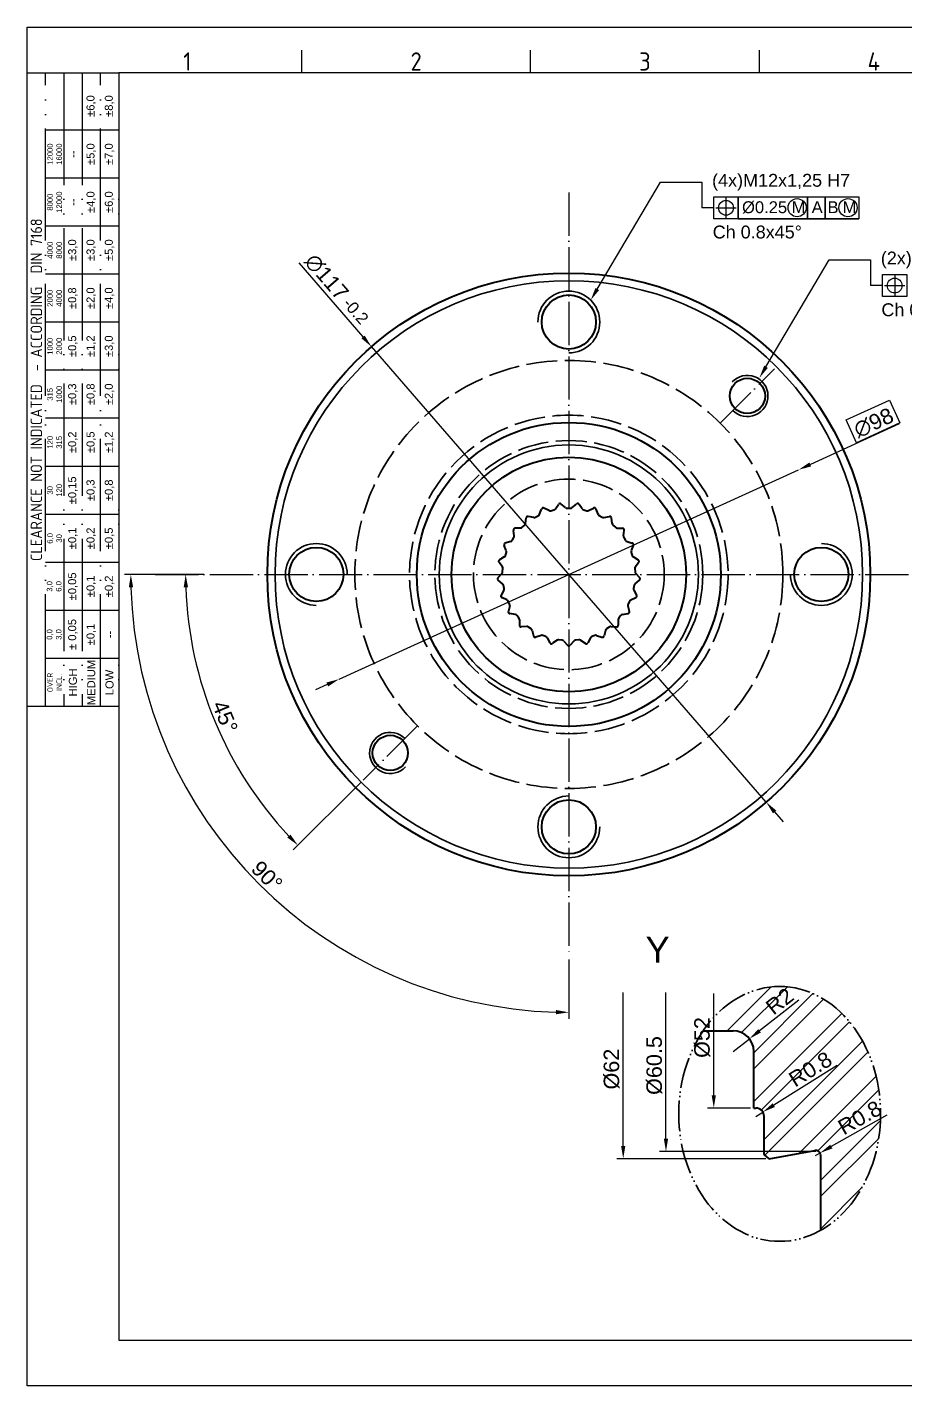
# Model space of a CAD drawing. Header units: millimetres. Extents: x 2626 to 2999, y 1108 to 1371.
# Drawn here: x 2625.9 to 2796.4, y 1107.7 to 1371.4 of the extents above; entities that cross this region are included whole.
import ezdxf
from ezdxf import colors
from ezdxf.entities.mleader import LeaderData, LeaderLine
from ezdxf.enums import TextEntityAlignment as Align
from ezdxf.math import Vec2, Vec3

# ---------------------------------------------------------------- set-up
doc = ezdxf.new("R2010")
doc.units = ezdxf.units.MM
for name, pattern in [('ACAD_ISO02W100', [15, 12, -3]), ('ACAD_ISO04W100', [30, 24, -3, 0, -3]), ('ACAD_ISO05W100', [33, 24, -3, 0, -3, 0, -3])]:
    doc.linetypes.add(name, pattern=pattern)
for name, color, linetype, lineweight in [('AM_0', 7, 'Continuous', 40), ('AM_4', 1, 'ACAD_ISO04W100', 25), ('AM_5', 3, 'Continuous', 25), ('AM_7', 4, 'Continuous', 35), ('AM_8', 40, 'ACAD_ISO02W100', 35), ('AM_BOR', 2, 'ACAD_ISO05W100', 35)]:
    doc.layers.add(name, color=color, linetype=linetype, lineweight=lineweight)
doc.styles.add('ACISOTS', font='isocp.shx', dxfattribs={"height": 1})
doc.styles.get("Standard").update_dxf_attribs({"font": 'arial.ttf'})
doc.dimstyles.new('ISO-25', dxfattribs={"dimtxt": 3, "dimasz": 2.5, "dimexe": 1.25, "dimexo": 0.625, "dimtad": 1, "dimtxsty": 'Standard', "dimcen": 2.5, "dimadec": 0, "dimazin": 0, "dimtfac": 1, "dimtmove": 0, "dimatfit": 3, "dimfxl": 1, "dimarcsym": 0})

# ---------------------------------------------------------------- blocks, each defined once
blk = doc.blocks.new('A3 ZTL')
for p, q in [((19.57, 280.82), (19.57, 9.78)), ((401.17, 280.82), (19.57, 280.82)), ((19.57, 9.78), (401.17, 9.78))]:
    blk.add_line(p, q)
at = {"layer": 'AM_BOR', "color": 135, "linetype": 'Continuous', "lineweight": 25}
for p, q in [((0, 0), (0, 290.61)), ((0, 290.61), (410.96, 290.61)), ((410.96, 0), (0, 0))]:
    blk.add_line(p, q, dxfattribs=at)
at = {"layer": 'AM_BOR', "color": 135, "lineweight": 25}
for p, q in [((58.71, 280.82), (58.71, 285.71)), ((107.63, 280.82), (107.63, 285.71)), ((156.56, 280.82), (156.56, 285.71)), ((3.91, 145.3), (3.91, 280.82)), ((7.83, 280.82), (7.83, 145.3)), ((11.74, 280.82), (11.74, 145.3)), ((15.66, 145.3), (15.66, 280.82)), ((19.57, 268.59), (3.91, 268.59)), ((19.57, 258.32), (3.91, 258.32)), ((19.57, 248.04), (3.91, 248.04)), ((19.57, 237.77), (3.91, 237.77)), ((19.57, 227.5), (3.91, 227.5)), ((19.57, 217.22), (3.91, 217.22)), ((19.57, 206.95), (3.91, 206.95)), ((19.57, 196.67), (3.91, 196.67)), ((19.57, 186.4), (3.91, 186.4)), ((19.57, 176.13), (3.91, 176.13)), ((19.57, 165.85), (3.91, 165.85)), ((19.57, 155.58), (3.91, 155.58))]:
    blk.add_line(p, q, dxfattribs=at)
blk.add_lwpolyline([(19.57, 145.3), (0, 145.3), (0, 280.82), (19.57, 280.82)], close=True, dxfattribs=at)
at = {"layer": 'AM_BOR', "color": 135, "lineweight": 25, "style": 'ACISOTS'}
for s, p in [('1', (34.25, 283.27)), ('2', (83.17, 283.27)), ('3', (132.09, 283.27)), ('4', (181.02, 283.27))]:
    blk.add_text(s, height=3.91, dxfattribs=at).set_placement(p, align=Align.MIDDLE)
at = {"layer": 'AM_BOR', "color": 135, "lineweight": 25, "attachment_point": 5, "rotation": 90}
for s, insert, char_height, width in [('±6,0', (13.7, 273.73), 1.712, 10.274), ('±8,0', (17.61, 273.73), 1.712, 10.274), ('12000\\P16000', (5.87, 263.45), 1.174, 10.274), ('±5,0', (13.7, 263.45), 1.712, 10.274), ('±7,0', (17.61, 263.45), 1.712, 10.274), ('--', (9.78, 263.45), 1.712, 10.274), ('8000\\P12000', (5.87, 253.18), 1.174, 10.274), ('--', (9.78, 253.18), 1.712, 10.274), ('±4,0', (13.7, 253.18), 1.712, 10.274), ('±6,0', (17.61, 253.18), 1.712, 10.274), ('{\\Fisocp.shx|c0;CLEARANCE NOT INDICATED  - ACCORDING  DIN 7168}', (1.96, 213.06), 2.4462, 135.5186), ('4000\\P8000', (5.87, 242.91), 1.174, 10.274), ('±3,0', (9.78, 242.91), 1.712, 10.274), ('±3,0', (13.7, 242.91), 1.712, 10.274), ('±5,0', (17.61, 242.91), 1.712, 10.274), ('2000\\P4000', (5.87, 232.63), 1.174, 10.274), ('±0,8', (9.78, 232.63), 1.712, 10.274), ('±2,0', (13.7, 232.63), 1.712, 10.274), ('±4,0', (17.61, 232.63), 1.712, 10.274), ('1000\\P2000', (5.87, 222.36), 1.174, 10.274), ('±0,5', (9.78, 222.36), 1.712, 10.274), ('±1,2', (13.7, 222.36), 1.712, 10.274), ('±3,0', (17.61, 222.36), 1.712, 10.274), ('315\\P1000', (5.87, 212.08), 1.174, 10.274), ('±0,3', (9.78, 212.08), 1.712, 10.274), ('±0,8', (13.7, 212.08), 1.712, 10.274), ('±2,0', (17.61, 212.08), 1.712, 10.274), ('±0,2', (9.78, 201.81), 1.712, 10.274), ('±0,5', (13.7, 201.81), 1.712, 10.274), ('±1,2', (17.61, 201.81), 1.712, 10.274), ('120\\P315', (5.87, 201.81), 1.174, 10.274), ('30\\P120', (5.87, 191.54), 1.174, 10.274), ('±0,15', (9.78, 191.54), 1.712, 10.274), ('±0,3', (13.7, 191.54), 1.712, 10.274), ('±0,8', (17.61, 191.54), 1.712, 10.274), ('±0,1', (9.78, 181.26), 1.712, 10.274), ('±0,2', (13.7, 181.26), 1.712, 10.274), ('±0,5', (17.61, 181.26), 1.712, 10.274), ('6,0\\P30', (5.87, 181.26), 1.174, 10.274), ('3,0\\P6,0', (5.87, 170.99), 1.174, 10.274), ('±0,05', (9.78, 170.99), 1.712, 10.274), ('±0,1', (13.7, 170.99), 1.712, 10.274), ('±0,2', (17.61, 170.99), 1.712, 10.274), ('± 0,05', (9.78, 160.71), 1.712, 10.274), ('\\pt4.69206;±0,1', (13.7, 160.71), 1.7123, 10.274), ('0,0\\P3,0', (5.87, 160.71), 1.174, 10.274), ('--', (17.61, 160.71), 1.712, 10.274), ('MEDIUM', (13.7, 150.44), 1.712, 10.274), ('{\\Fisocp.shx|c0;OVER\\PINCL.}', (5.87, 150.44), 1.1742, 10.274), ('HIGH', (9.78, 150.44), 1.712, 10.274), ('LOW', (17.61, 150.44), 1.712, 10.274)]:
    blk.add_mtext(s, dxfattribs=dict(at, insert=insert, char_height=char_height, width=width))
blk = doc.blocks.new('*D45')
at = {"layer": 'AM_5', "color": 0, "lineweight": -2}
for p, q in [((2678.64, 1325.64), (2691.06, 1311.29)), ((2769.31, 1220.97), (2692.7, 1309.4)), ((2770.94, 1219.08), (2772.58, 1217.19))]:
    blk.add_line(p, q, dxfattribs=at)
at = {"layer": 'AM_5', "color": 0}
for points in [[(2691.38, 1311.56), (2690.75, 1311.02), (2692.7, 1309.4)], [(2771.26, 1219.35), (2770.63, 1218.8), (2769.31, 1220.97)]]:
    blk.add_solid(points, dxfattribs=at)
at = {"layer": 'Defpoints', "color": 0}
for p in [(2692.7, 1309.4), (2769.31, 1220.97)]:
    blk.add_point(p, dxfattribs=at)
at = {"layer": 'AM_5', "color": 0, "insert": (2683.98, 1322.89), "char_height": 3, "attachment_point": 5, "rotation": 310.9002}
blk.add_mtext('∅117', dxfattribs=at)
blk = doc.blocks.new('*D46')
at = {"layer": 'AM_5', "color": 0, "lineweight": -2}
for p, q in [((2795.1, 1294.39), (2777.87, 1286.54)), ((2686.42, 1244.86), (2775.59, 1285.5)), ((2684.14, 1243.83), (2681.87, 1242.79))]:
    blk.add_line(p, q, dxfattribs=at)
at = {"layer": 'AM_5', "color": 0}
for points in [[(2777.69, 1286.92), (2778.04, 1286.16), (2775.59, 1285.5)], [(2683.97, 1244.21), (2684.31, 1243.45), (2686.42, 1244.86)]]:
    blk.add_solid(points, dxfattribs=at)
at = {"layer": 'Defpoints', "color": 0}
for p in [(2775.59, 1285.5), (2686.42, 1244.86)]:
    blk.add_point(p, dxfattribs=at)
at = {"layer": 'AM_5', "color": 0, "insert": (2790.16, 1294.61), "char_height": 3, "attachment_point": 5, "rotation": 24.5004}
blk.add_mtext('∅98', dxfattribs=at)
blk = doc.blocks.new('*D67')
at = {"layer": 'AM_5', "color": 0, "lineweight": -2}
for p, q in [((2775.61, 1182.54), (2768.02, 1176.6)), ((2762.89, 1172.59), (2766.05, 1175.06))]:
    blk.add_line(p, q, dxfattribs=at)
at = {"layer": 'AM_5', "color": 0}
blk.add_solid([(2767.76, 1176.93), (2768.27, 1176.27), (2766.05, 1175.06)], dxfattribs=at)
at = {"layer": 'Defpoints', "color": 0}
for p in [(2766.05, 1175.06), (2762.89, 1172.59)]:
    blk.add_point(p, dxfattribs=at)
at = {"layer": 'AM_5', "color": 0, "insert": (2771.91, 1182.35), "char_height": 3, "attachment_point": 5, "rotation": 38.0171}
blk.add_mtext('R2', dxfattribs=at)
blk = doc.blocks.new('*D68')
at = {"layer": 'AM_5', "color": 0, "lineweight": -2}
for p, q in [((2783.09, 1169.84), (2770.77, 1162.16)), ((2767.29, 1159.99), (2768.65, 1160.84))]:
    blk.add_line(p, q, dxfattribs=at)
at = {"layer": 'AM_5', "color": 0}
blk.add_solid([(2770.55, 1162.52), (2770.99, 1161.81), (2768.65, 1160.84)], dxfattribs=at)
at = {"layer": 'Defpoints', "color": 0}
for p in [(2768.65, 1160.84), (2767.29, 1159.99)]:
    blk.add_point(p, dxfattribs=at)
at = {"layer": 'AM_5', "color": 0, "insert": (2777.88, 1169.14), "char_height": 3, "attachment_point": 5, "rotation": 31.9539}
blk.add_mtext('R0.8', dxfattribs=at)
blk = doc.blocks.new('*D69')
at = {"layer": 'AM_5', "color": 0, "lineweight": -2}
for p, q in [((2792.7, 1160.23), (2781.94, 1154.12)), ((2778.89, 1152.4), (2779.76, 1152.89))]:
    blk.add_line(p, q, dxfattribs=at)
at = {"layer": 'AM_5', "color": 0}
blk.add_solid([(2781.73, 1154.49), (2782.14, 1153.76), (2779.76, 1152.89)], dxfattribs=at)
at = {"layer": 'Defpoints', "color": 0}
for p in [(2779.76, 1152.89), (2778.89, 1152.4)]:
    blk.add_point(p, dxfattribs=at)
at = {"layer": 'AM_5', "color": 0, "insert": (2787.47, 1159.74), "char_height": 3, "attachment_point": 5, "rotation": 29.5794}
blk.add_mtext('R0.8', dxfattribs=at)
blk = doc.blocks.new('*D77')
at = {"layer": 'AM_5', "color": 0, "lineweight": -2}
blk.add_line((2690.64, 1224.82), (2677.54, 1211.72), dxfattribs=at)
blk.add_arc((2731, 1265.18), 74.36, 181.9265, 223.0735, dxfattribs=at)
at = {"layer": 'AM_5', "color": 0}
for points in [[(2656.27, 1262.68), (2657.11, 1262.69), (2656.65, 1265.18)], [(2676.99, 1214.69), (2676.39, 1214.11), (2678.43, 1212.61)]]:
    blk.add_solid(points, dxfattribs=at)
at = {"layer": 'Defpoints', "color": 0}
for p in [(2650.73, 1265.18), (2926.86, 1265.18), (2659.18, 1245.94), (2701.63, 1235.81), (2691.08, 1225.26)]:
    blk.add_point(p, dxfattribs=at)
at = {"layer": 'AM_5', "color": 0, "insert": (2664.29, 1237.55), "char_height": 3, "attachment_point": 5, "rotation": 292.5}
blk.add_mtext('45°', dxfattribs=at)
blk = doc.blocks.new('*D78')
at = {"layer": 'AM_5', "color": 0, "lineweight": -2}
for p, q in [((2660.15, 1265.18), (2644.76, 1265.18)), ((2731, 1190.42), (2731, 1178.94))]:
    blk.add_line(p, q, dxfattribs=at)
blk.add_arc((2731, 1265.18), 85, 181.6853, 268.3147, dxfattribs=at)
at = {"layer": 'AM_5', "color": 0}
for points in [[(2645.63, 1262.68), (2646.46, 1262.69), (2646.01, 1265.18)], [(2728.51, 1180.64), (2728.5, 1179.81), (2731, 1180.19)]]:
    blk.add_solid(points, dxfattribs=at)
at = {"layer": 'Defpoints', "color": 0}
for p in [(2731, 1339.32), (2660.77, 1265.18), (2936.91, 1265.18), (2657.39, 1222.69), (2731, 1191.05)]:
    blk.add_point(p, dxfattribs=at)
at = {"layer": 'AM_5', "color": 0, "insert": (2672.43, 1206.61), "char_height": 3, "attachment_point": 5, "rotation": 315}
blk.add_mtext('90°', dxfattribs=at)

msp = doc.modelspace()

# ---------------------------------------------------------------- hatches: boundary and pattern name
at = {"layer": 'AM_7'}
h = msp.add_hatch(dxfattribs=at)
h.set_pattern_fill('ANSI32', color=256, scale=0.7, style=0)
h.set_pattern_definition([(45, (-3769.018, -1176.981), (-4.7146345, 4.7146345), []), (45, (-3765.875, -1176.981), (-4.7146345, 4.7146345), [])])
edge = h.paths.add_edge_path()
edge.add_ellipse((2771.919, 1160.471), major_axis=(0, 24.735), ratio=0.7916987, start_angle=204.03213, end_angle=409.32152)
edge.add_line((2757.068, 1176.594), (2762.894, 1176.594))
edge.add_arc((2762.894, 1172.594), 4, 0, 90, ccw=False)
edge.add_line((2766.894, 1172.594), (2766.894, 1161.594))
edge.add_line((2766.894, 1161.594), (2767.294, 1161.594))
edge.add_arc((2767.294, 1159.994), 1.6, 0, 90, ccw=False)
edge.add_line((2768.894, 1159.994), (2768.894, 1152.594))
edge.add_line((2768.894, 1152.594), (2769.878, 1151.773))
edge.add_line((2769.878, 1151.773), (2778.715, 1153.379))
edge.add_arc((2778.894, 1152.396), 1, 0, 100.30485, ccw=False)
edge.add_line((2779.894, 1152.396), (2779.894, 1137.88))

# ---------------------------------------------------------------- linework, layer by layer
at = {"layer": 'AM_0'}
for p, q in [((2724.196, 1276.24), (2723.135, 1276.45)), ((2724.535, 1276.292), (2725.092, 1276.598)), ((2725.317, 1276.856), (2725.708, 1277.864)), ((2727.16, 1277.585), (2726.184, 1278.053)), ((2727.5, 1277.552), (2728.116, 1277.71)), ((2728.398, 1277.903), (2729.027, 1278.783)), ((2730.364, 1278.152), (2729.536, 1278.847)), ((2730.686, 1278.034), (2731.322, 1278.034)), ((2731.643, 1278.152), (2732.471, 1278.847)), ((2733.609, 1277.903), (2732.98, 1278.783)), ((2733.892, 1277.71), (2734.507, 1277.552)), ((2734.848, 1277.585), (2735.823, 1278.053)), ((2736.69, 1276.856), (2736.3, 1277.864)), ((2736.916, 1276.598), (2737.473, 1276.292)), ((2737.811, 1276.24), (2738.872, 1276.45)), ((2721.661, 1274.199), (2720.581, 1274.14)), ((2721.976, 1274.334), (2722.439, 1274.769)), ((2722.593, 1275.075), (2722.721, 1276.149)), ((2739.414, 1275.075), (2739.287, 1276.149)), ((2739.568, 1274.769), (2740.032, 1274.334)), ((2740.346, 1274.199), (2741.426, 1274.14)), ((2719.713, 1271.593), (2718.681, 1271.266)), ((2719.984, 1271.801), (2720.324, 1272.338)), ((2720.398, 1272.672), (2720.254, 1273.745)), ((2741.61, 1272.672), (2741.753, 1273.745)), ((2741.683, 1272.338), (2742.024, 1271.801)), ((2742.295, 1271.593), (2743.326, 1271.266)), ((2718.474, 1268.583), (2717.556, 1268.011)), ((2718.869, 1269.8), (2718.463, 1270.802)), ((2718.684, 1268.853), (2718.881, 1269.458)), ((2743.127, 1269.458), (2743.323, 1268.853)), ((2743.139, 1269.8), (2743.544, 1270.802)), ((2743.534, 1268.583), (2744.451, 1268.011)), ((2718.102, 1266.637), (2717.46, 1267.507)), ((2718.159, 1265.674), (2718.199, 1266.309)), ((2743.808, 1266.309), (2743.848, 1265.674)), ((2743.905, 1266.637), (2744.547, 1267.507)), ((2718.022, 1265.36), (2717.276, 1264.578)), ((2718.146, 1263.383), (2717.308, 1264.066)), ((2743.861, 1263.383), (2744.7, 1264.066)), ((2743.985, 1265.36), (2744.732, 1264.578)), ((2718.386, 1262.126), (2717.858, 1261.183)), ((2718.998, 1260.242), (2718.016, 1260.695)), ((2718.441, 1262.464), (2718.322, 1263.089)), ((2743.009, 1260.242), (2743.991, 1260.695)), ((2743.686, 1263.089), (2743.567, 1262.464)), ((2743.621, 1262.126), (2744.15, 1261.183)), ((2719.512, 1259.426), (2719.241, 1260.001)), ((2719.543, 1259.085), (2719.266, 1258.039)), ((2742.464, 1259.085), (2742.741, 1258.039)), ((2742.766, 1260.001), (2742.495, 1259.426)), ((2720.605, 1257.412), (2719.541, 1257.606)), ((2721.305, 1256.749), (2720.9, 1257.238)), ((2721.42, 1256.426), (2721.412, 1255.345)), ((2740.587, 1256.426), (2740.596, 1255.345)), ((2741.107, 1257.238), (2740.702, 1256.749)), ((2741.403, 1257.412), (2742.467, 1257.606)), ((2722.864, 1255.07), (2721.786, 1254.994)), ((2723.708, 1254.602), (2723.194, 1254.975)), ((2723.899, 1254.318), (2724.16, 1253.268)), ((2725.636, 1253.363), (2724.609, 1253.021)), ((2726.569, 1253.12), (2725.978, 1253.354)), ((2726.825, 1252.892), (2727.339, 1251.941)), ((2735.183, 1252.892), (2734.669, 1251.941)), ((2736.03, 1253.354), (2735.439, 1253.12)), ((2736.372, 1253.363), (2737.398, 1253.021)), ((2738.108, 1254.318), (2737.847, 1253.268)), ((2738.814, 1254.975), (2738.3, 1254.602)), ((2739.143, 1255.07), (2740.222, 1254.994)), ((2728.744, 1252.4), (2727.835, 1251.813)), ((2729.709, 1252.396), (2729.078, 1252.476)), ((2730.013, 1252.239), (2730.747, 1251.445)), ((2731.995, 1252.239), (2731.26, 1251.445)), ((2732.93, 1252.476), (2732.299, 1252.396)), ((2733.263, 1252.4), (2734.172, 1251.813)), ((2757.068, 1176.594), (2762.894, 1176.594)), ((2766.894, 1161.594), (2766.894, 1172.594)), ((2766.894, 1161.594), (2767.294, 1161.594)), ((2768.894, 1152.594), (2768.894, 1159.994)), ((2769.878, 1151.773), (2768.894, 1152.594)), ((2769.878, 1151.773), (2778.715, 1153.379)), ((2779.894, 1137.88), (2779.894, 1152.396))]:
    msp.add_line(p, q, dxfattribs=at)
for radius in [58.498, 29.5, 22.777]:
    msp.add_circle((2731.004, 1265.184), radius, dxfattribs=at)
at = {"layer": 'AM_0', "color": 1}
for centre, radius in [((2731.004, 1314.184), 5.25), ((2765.652, 1299.833), 3.425), ((2682.004, 1265.184), 5.25), ((2780.004, 1265.184), 5.25), ((2696.355, 1230.536), 3.425), ((2731.004, 1216.184), 5.25)]:
    msp.add_circle(centre, radius, dxfattribs=at)
at = {"layer": 'AM_0'}
for centre, radius, start, end in [((2722.996, 1276.206), 0.25, 99.70554, 152.29446), ((2723.038, 1275.96), 0.5, 78.76974, 99.70554), ((2724.851, 1277.036), 0.5, 298.8, 338.83026), ((2726.174, 1277.684), 0.5, 137.89446, 158.83026), ((2725.989, 1277.851), 0.25, 85.30554, 137.89446), ((2725.968, 1277.602), 0.5, 64.36974, 85.30554), ((2727.376, 1278.036), 0.5, 244.36974, 284.4), ((2727.992, 1278.194), 0.5, 284.4, 324.43026), ((2729.434, 1278.492), 0.5, 123.49446, 144.43026), ((2729.296, 1278.701), 0.25, 70.90554, 123.49446), ((2729.214, 1278.464), 0.5, 49.96974, 70.90554), ((2730.686, 1278.534), 0.5, 229.96974, 270), ((2731.322, 1278.534), 0.5, 270, 310.03026), ((2732.793, 1278.464), 0.5, 109.09446, 130.03026), ((2732.711, 1278.701), 0.25, 56.50554, 109.09446), ((2732.573, 1278.492), 0.5, 35.56974, 56.50554), ((2734.016, 1278.194), 0.5, 215.56974, 255.6), ((2734.632, 1278.036), 0.5, 255.6, 295.63026), ((2736.039, 1277.602), 0.5, 94.69446, 115.63026), ((2736.019, 1277.851), 0.25, 42.10554, 94.69446), ((2735.833, 1277.684), 0.5, 21.16974, 42.10554), ((2737.157, 1277.036), 0.5, 201.16974, 241.2), ((2738.969, 1275.96), 0.5, 80.29446, 101.23026), ((2739.012, 1276.206), 0.25, 27.70554, 80.29446), ((2720.75, 1273.811), 0.5, 166.69446, 187.63026), ((2720.507, 1273.868), 0.25, 114.10554, 166.69446), ((2720.609, 1273.64), 0.5, 93.16974, 114.10554), ((2721.633, 1274.699), 0.5, 273.16974, 313.2), ((2722.097, 1275.134), 0.5, 313.2, 353.23026), ((2723.217, 1276.09), 0.5, 152.29446, 173.23026), ((2724.294, 1276.73), 0.5, 258.76974, 298.8), ((2737.714, 1276.73), 0.5, 241.2, 281.23026), ((2738.79, 1276.09), 0.5, 6.76974, 27.70554), ((2739.911, 1275.134), 0.5, 186.76974, 226.8), ((2740.374, 1274.699), 0.5, 226.8, 266.83026), ((2741.399, 1273.64), 0.5, 65.89446, 86.83026), ((2741.501, 1273.868), 0.25, 13.30554, 65.89446), ((2741.258, 1273.811), 0.5, 352.36974, 13.30554), ((2718.677, 1270.985), 0.25, 128.50554, 181.09446), ((2718.832, 1270.789), 0.5, 107.56974, 128.50554), ((2719.562, 1272.069), 0.5, 287.56974, 327.6), ((2719.902, 1272.606), 0.5, 327.6, 7.63026), ((2742.105, 1272.606), 0.5, 172.36974, 212.4), ((2742.446, 1272.069), 0.5, 212.4, 252.43026), ((2743.175, 1270.789), 0.5, 51.49446, 72.43026), ((2743.331, 1270.985), 0.25, 358.90554, 51.49446), ((2718.927, 1270.99), 0.5, 181.09446, 202.03026), ((2718.209, 1269.007), 0.5, 301.96974, 342), ((2718.405, 1269.612), 0.5, 342, 22.03026), ((2743.602, 1269.612), 0.5, 157.96974, 198), ((2743.799, 1269.007), 0.5, 198, 238.03026), ((2743.081, 1270.99), 0.5, 337.96974, 358.90554), ((2717.621, 1267.737), 0.25, 142.90554, 195.49446), ((2717.862, 1267.804), 0.5, 195.49446, 216.43026), ((2717.821, 1267.586), 0.5, 121.96974, 142.90554), ((2717.7, 1266.34), 0.5, 356.4, 36.43026), ((2744.307, 1266.34), 0.5, 143.56974, 183.6), ((2744.187, 1267.586), 0.5, 37.09446, 58.03026), ((2744.145, 1267.804), 0.5, 323.56974, 344.50554), ((2744.386, 1267.737), 0.25, 344.50554, 37.09446), ((2717.407, 1264.329), 0.25, 157.30554, 209.89446), ((2717.638, 1264.233), 0.5, 136.36974, 157.30554), ((2717.624, 1264.454), 0.5, 209.89446, 230.83026), ((2717.66, 1265.705), 0.5, 316.36974, 356.4), ((2717.831, 1262.995), 0.5, 10.8, 50.83026), ((2744.177, 1262.995), 0.5, 129.16974, 169.2), ((2744.347, 1265.705), 0.5, 183.6, 223.63026), ((2744.384, 1264.454), 0.5, 309.16974, 330.10554), ((2744.37, 1264.233), 0.5, 22.69446, 43.63026), ((2744.601, 1264.329), 0.25, 330.10554, 22.69446), ((2718.047, 1260.974), 0.25, 171.70554, 224.29446), ((2718.294, 1260.938), 0.5, 150.76974, 171.70554), ((2718.226, 1261.149), 0.5, 224.29446, 245.23026), ((2717.95, 1262.371), 0.5, 330.76974, 10.8), ((2744.058, 1262.371), 0.5, 169.2, 209.23026), ((2743.782, 1261.149), 0.5, 294.76974, 315.70554), ((2743.961, 1260.974), 0.25, 315.70554, 8.29446), ((2743.713, 1260.938), 0.5, 8.29446, 29.23026), ((2718.789, 1259.788), 0.5, 25.2, 65.23026), ((2719.749, 1257.911), 0.5, 165.16974, 186.10554), ((2719.06, 1259.213), 0.5, 345.16974, 25.2), ((2742.948, 1259.213), 0.5, 154.8, 194.83026), ((2742.258, 1257.911), 0.5, 353.89446, 14.83026), ((2743.219, 1259.788), 0.5, 114.76974, 154.8), ((2719.501, 1257.884), 0.25, 186.10554, 238.69446), ((2719.631, 1258.098), 0.5, 238.69446, 259.63026), ((2720.515, 1256.92), 0.5, 39.6, 79.63026), ((2720.92, 1256.43), 0.5, 359.56974, 39.6), ((2721.912, 1255.341), 0.5, 179.56974, 200.50554), ((2740.096, 1255.341), 0.5, 339.49446, 0.43026), ((2741.087, 1256.43), 0.5, 140.4, 180.43026), ((2741.493, 1256.92), 0.5, 100.36974, 140.4), ((2742.377, 1258.098), 0.5, 280.36974, 301.30554), ((2742.507, 1257.884), 0.25, 301.30554, 353.89446), ((2721.678, 1255.253), 0.25, 200.50554, 253.09446), ((2721.75, 1255.492), 0.5, 253.09446, 274.03026), ((2722.9, 1254.571), 0.5, 54, 94.03026), ((2723.414, 1254.197), 0.5, 13.96974, 54), ((2724.645, 1253.389), 0.5, 193.96974, 214.90554), ((2724.44, 1253.246), 0.25, 214.90554, 267.49446), ((2724.451, 1253.496), 0.5, 267.49446, 288.43026), ((2725.794, 1252.889), 0.5, 68.4, 108.43026), ((2726.385, 1252.655), 0.5, 28.36974, 68.4), ((2735.623, 1252.655), 0.5, 111.6, 151.63026), ((2736.214, 1252.889), 0.5, 71.56974, 111.6), ((2737.556, 1253.496), 0.5, 251.56974, 272.50554), ((2737.567, 1253.246), 0.25, 272.50554, 325.09446), ((2737.362, 1253.389), 0.5, 325.09446, 346.03026), ((2738.594, 1254.197), 0.5, 126, 166.03026), ((2739.108, 1254.571), 0.5, 85.96974, 126), ((2740.257, 1255.492), 0.5, 265.96974, 286.90554), ((2740.33, 1255.253), 0.25, 286.90554, 339.49446), ((2727.779, 1252.178), 0.5, 208.36974, 229.30554), ((2727.616, 1251.989), 0.25, 229.30554, 281.89446), ((2727.564, 1252.233), 0.5, 281.89446, 302.83026), ((2729.015, 1251.98), 0.5, 82.8, 122.83026), ((2729.646, 1251.9), 0.5, 42.76974, 82.8), ((2731.114, 1251.785), 0.5, 222.76974, 243.70554), ((2731.004, 1251.561), 0.25, 243.70554, 296.29446), ((2730.893, 1251.785), 0.5, 296.29446, 317.23026), ((2732.362, 1251.9), 0.5, 97.2, 137.23026), ((2732.992, 1251.98), 0.5, 57.16974, 97.2), ((2734.443, 1252.233), 0.5, 237.16974, 258.10554), ((2734.392, 1251.989), 0.25, 258.10554, 310.69446), ((2734.229, 1252.178), 0.5, 310.69446, 331.63026), ((2762.894, 1172.594), 4, 0, 90), ((2767.294, 1159.994), 1.6, 0, 90), ((2778.894, 1152.396), 1, 0, 100.30485)]:
    msp.add_arc(centre, radius, start, end, dxfattribs=at)
at = {"layer": 'AM_4', "color": 1, "ltscale": 0.35}
for p, q in [((2731.004, 1339.321), (2731.004, 1191.048)), ((2760.377, 1294.557), (2770.927, 1305.108)), ((2701.631, 1235.812), (2691.08, 1225.261))]:
    msp.add_line(p, q, dxfattribs=at)
at = {"layer": 'AM_4', "linetype": 'ACAD_ISO04W100', "ltscale": 0.35}
msp.add_line((2650.729, 1265.184), (2926.861, 1265.184), dxfattribs=at)
at = {"layer": 'AM_5'}
for p, q in [((2756.8, 1341.323), (2756.8, 1336.343)), ((2761.498, 1338.35), (2761.498, 1334.345)), ((2759.136, 1336.343), (2756.8, 1336.343)), ((2759.545, 1336.348), (2763.451, 1336.348)), ((2763.859, 1334.23), (2777.346, 1334.23)), ((2777.346, 1334.23), (2780.73, 1334.23)), ((2780.73, 1334.23), (2787.267, 1334.23)), ((2789.54, 1326.231), (2789.54, 1321.251)), ((2794.237, 1323.259), (2794.237, 1319.254)), ((2791.876, 1321.251), (2789.54, 1321.251)), ((2792.285, 1321.257), (2796.19, 1321.257)), ((2741.562, 1154.273), (2741.562, 1184.062)), ((2749.851, 1155.663), (2749.851, 1184.062)), ((2759.131, 1164.094), (2759.131, 1183.869)), ((2766.269, 1161.594), (2757.881, 1161.594)), ((2778.91, 1153.163), (2748.601, 1153.163)), ((2769.253, 1151.773), (2740.312, 1151.773))]:
    msp.add_line(p, q, dxfattribs=at)
for points in [[(2759.136, 1338.465), (2763.859, 1338.465), (2763.859, 1334.23), (2759.136, 1334.23)], [(2763.859, 1338.465), (2777.346, 1338.465), (2777.346, 1334.23), (2763.859, 1334.23)], [(2777.346, 1338.465), (2780.73, 1338.465), (2780.73, 1334.23), (2777.346, 1334.23)], [(2780.73, 1338.465), (2787.267, 1338.465), (2787.267, 1334.23), (2780.73, 1334.23)], [(2791.876, 1323.374), (2796.599, 1323.374), (2796.599, 1319.139), (2791.876, 1319.139)], [(2784.819, 1295.194), (2793.214, 1299.038), (2795.25, 1294.592), (2786.855, 1290.748)]]:
    msp.add_lwpolyline(points, close=True, dxfattribs=at)
for centre, radius in [((2761.498, 1336.348), 1.441), ((2775.305, 1336.375), 1.757), ((2785.174, 1336.375), 1.757), ((2794.237, 1321.257), 1.441)]:
    msp.add_circle(centre, radius, dxfattribs=at)
for points in [[(2758.714, 1164.094), (2759.547, 1164.094), (2759.131, 1161.594)], [(2749.435, 1155.663), (2750.268, 1155.663), (2749.851, 1153.163)], [(2741.145, 1154.273), (2741.978, 1154.273), (2741.562, 1151.773)]]:
    msp.add_solid(points, dxfattribs=at)
at = {"layer": 'AM_7'}
for radius in [57, 25.135]:
    msp.add_circle((2731.004, 1265.184), radius, dxfattribs=at)
for centre, radius, start, end in [((2731.004, 1314.184), 6, 270, 180), ((2765.652, 1299.833), 4, 225, 137.33925), ((2682.004, 1265.184), 6, 0, 270), ((2780.004, 1265.184), 6, 180, 90), ((2696.355, 1230.536), 4, 45, 317.33925), ((2731.004, 1216.184), 6, 90, 0)]:
    msp.add_arc(centre, radius, start, end, dxfattribs=at)
at = {"layer": 'AM_8', "ltscale": 0.5}
for radius in [41.535, 30.911, 26, 18.5]:
    msp.add_circle((2731.004, 1265.184), radius, dxfattribs=at)
at = {"layer": 'AM_BOR', "ltscale": 0.25}
msp.add_ellipse((2771.919, 1160.471), major_axis=(0, 24.735), ratio=0.7916987, dxfattribs=at)

# ---------------------------------------------------------------- block references
at = {"linetype": 'ByBlock', "lineweight": 0, "xscale": 0.9075000000000002, "yscale": 0.9075000000000002, "zscale": 0.9075000000000002}
msp.add_blockref('A3 ZTL', (2625.9, 1107.689), dxfattribs=at)

# ---------------------------------------------------------------- texts
at = {"layer": 'AM_5', "attachment_point": 1}
for s, width, insert, char_height in [('%%C0.25', 18.23779, (2764.612, 1337.618), 2.3), ('M', 18.23779, (2774.253, 1337.618), 2.3), ('A', 18.23779, (2778.128, 1337.618), 2.3), ('B', 18.23779, (2781.203, 1337.618), 2.3), ('M', 18.23779, (2784.122, 1337.618), 2.3), ('Y', 12.46166, (2745.903, 1194.851), 5)]:
    msp.add_mtext_dynamic_manual_height_columns(s, width=width, gutter_width=12.5, heights=[0], dxfattribs=dict(at, insert=insert, char_height=char_height))
at = {"layer": 'AM_5', "color": 3, "char_height": 2.5, "attachment_point": 1}
for insert in [(2758.916, 1332.904), (2791.656, 1317.813)]:
    msp.add_mtext_dynamic_manual_height_columns('Ch 0.8x45%%D', width=40.20612, gutter_width=12.5, heights=[0], dxfattribs=dict(at, insert=insert))
at = {"layer": 'AM_5', "insert": (2688.714, 1319.195), "char_height": 2.3, "attachment_point": 1, "rotation": 311.07277}
msp.add_mtext_dynamic_manual_height_columns('-0.2', width=18.23779, gutter_width=12.5, heights=[0], dxfattribs=at)
at = {"layer": 'AM_5', "char_height": 3, "attachment_point": 5, "rotation": 90}
for s, insert in [('%%C52', (2756.89, 1175.3)), ('%%C60.5', (2747.611, 1169.863)), ('%%C62', (2739.321, 1169.167))]:
    msp.add_mtext(s, dxfattribs=dict(at, insert=insert))

# ---------------------------------------------------------------- dimensions: what is measured, and where the dimension line sits
at = {"layer": 'AM_5'}
for base, line1, line2, picture, middle in [((2657.393, 1222.685), ((2731.004, 1339.321), (2731.004, 1191.048)), ((2660.773, 1265.184), (2936.905, 1265.184)), '*D78', (2672.426, 1206.606)), ((2659.181, 1245.94), ((2701.631, 1235.812), (2691.08, 1225.261)), ((2650.729, 1265.184), (2926.861, 1265.184)), '*D77', (2664.294, 1237.552))]:
    dim = msp.add_angular_dim_2l(base=base, line1=line1, line2=line2, dimstyle='ISO-25', dxfattribs=at)
    dim.commit()
    dim.dimension.update_dxf_attribs({"geometry": picture, "text_midpoint": middle})
for p1, p2, picture, middle in [((2769.306, 1220.967), (2692.701, 1309.402), '*D45', (2682.285, 1321.426)), ((2686.416, 1244.864), (2775.592, 1285.505), '*D46', (2791.088, 1292.567))]:
    dim = msp.add_diameter_dim_2p(p1=p1, p2=p2, dimstyle='ISO-25', dxfattribs=at)
    dim.commit()
    dim.dimension.update_dxf_attribs({"geometry": picture, "text_midpoint": middle, "dimtype": 163})
for center, mpoint, text, picture, middle in [((2762.894, 1172.594), (2766.046, 1175.057), 'R2', '*D67', (2773.226, 1180.671)), ((2767.294, 1159.994), (2768.652, 1160.841), 'R0.8', '*D68', (2779.019, 1167.307)), ((2778.894, 1152.396), (2779.764, 1152.889), 'R0.8', '*D69', (2788.53, 1157.865))]:
    dim = msp.add_radius_dim(center=center, mpoint=mpoint, text=text, dimstyle='ISO-25', dxfattribs=at)
    dim.commit()
    dim.dimension.update_dxf_attribs({"geometry": picture, "text_midpoint": middle, "dimtype": 164})

# ---------------------------------------------------------------- leaders
ml = msp.add_multileader_mtext('Standard', dxfattribs=at)
ml.set_content('(4x)M12x1,25 H7', color=256)
ml.set_leader_properties()
ml.build(insert=Vec2(0, 0))
ml.multileader.update_dxf_attribs({"arrow_head_size": 2.5})
ctx = ml.context
ctx.base_point, ctx.char_height, ctx.arrow_head_size, ctx.plane_origin = Vec3(2756.8, 1341.323), 2.5, 2.5, Vec3(2735.246, 1318.427)
notes = []
notes.append((ctx, [(0, (1, 1, 0), (2748.8, 1341.323), (1, 0), 8, [(0, [(2735.246, 1318.427)], 0, [])])]))
ctx.mtext.insert, ctx.mtext.flow_direction = Vec3(2758.8, 1342.94), 5
ml = msp.add_multileader_mtext('Standard', dxfattribs=at)
ml.set_content('(2x)M8x1,25 H7', color=256)
ml.set_leader_properties()
ml.build(insert=Vec2(0, 0))
ml.multileader.update_dxf_attribs({"arrow_head_size": 2.5})
ctx = ml.context
ctx.base_point, ctx.char_height, ctx.arrow_head_size, ctx.plane_origin = Vec3(2789.54, 1326.231), 2.5, 2.5, Vec3(2767.986, 1303.336)
notes.append((ctx, [(0, (1, 1, 0), (2781.54, 1326.231), (1, 0), 8, [(0, [(2767.986, 1303.336)], 0, [])])]))
ctx.mtext.insert, ctx.mtext.flow_direction = Vec3(2791.54, 1327.849), 5
for ctx, leaders in notes:
    for number, flags, end, landing, length, lines in leaders:
        leader = LeaderData()
        leader.index, (leader.has_last_leader_line, leader.has_dogleg_vector, leader.attachment_direction) = number, flags
        leader.last_leader_point, leader.dogleg_vector, leader.dogleg_length = Vec3(end), Vec3(landing), length
        for number, points, colour, breaks in lines:
            line = LeaderLine()
            line.index, line.vertices, line.color, line.breaks = number, Vec3.list(points), colors.encode_raw_color(colour), breaks
            leader.lines.append(line)
        ctx.leaders.append(leader)

doc.saveas('drawing.dxf')
